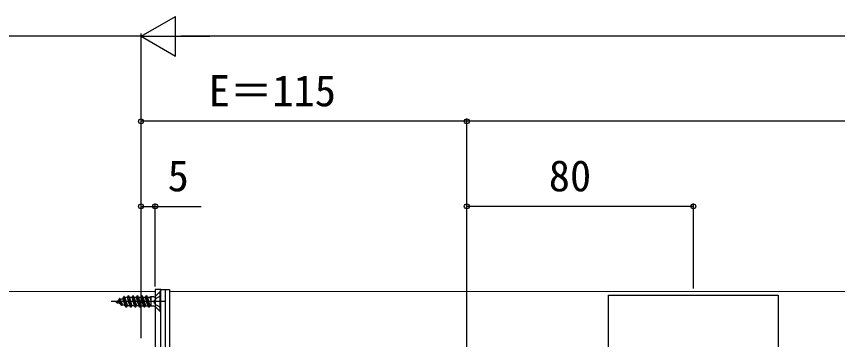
# Model space of a CAD drawing. Units: millimetres, scale not verified. Extents: x -875 to 875, y -1299 to 1293.
# Drawn here: x -209 to 80.9, y -783.4 to -669.4 of the extents above; entities that cross this region are included whole.
import ezdxf
from ezdxf.enums import TextEntityAlignment as Align

# ---------------------------------------------------------------- set-up
doc = ezdxf.new("R2010")
doc.units = ezdxf.units.MM
doc.header["$LTSCALE"] = 8
doc.layers.add('0-4_YKK_12', color=2, linetype='Continuous', lineweight=18)
doc.layers.add('0-5_YKK_13', color=4, linetype='Continuous')
doc.layers.add('0-7_YKK_D', color=6, linetype='Continuous')
doc.styles.add('ＭＳ ゴシック', font='')
doc.styles.get('ＭＳ ゴシック').set_extended_font_data('MS Gothic')

msp = doc.modelspace()

# ---------------------------------------------------------------- linework, layer by layer
at = {"layer": '0-4_YKK_12'}
for p, q in [((-160, -766.447), (-335, -766.447)), ((-160, -766.447), (-160, -966.447)), ((-155, -766.447), (-155, -966.447)), ((655, -766.447), (-155, -766.447))]:
    msp.add_line(p, q, dxfattribs=at)
at = {"layer": '0-5_YKK_13'}
for p, q in [((-169.738, -768.572), (-169.435, -768.047)), ((-169.435, -768.047), (-168.64, -772.047)), ((-169.335, -768.047), (-169.435, -768.047)), ((-169.032, -768.572), (-169.335, -768.047)), ((-168.54, -772.047), (-169.335, -768.047)), ((-168.148, -768.572), (-167.845, -768.047)), ((-167.745, -768.047), (-167.845, -768.047)), ((-167.05, -772.047), (-167.845, -768.047)), ((-167.442, -768.572), (-167.745, -768.047)), ((-167.745, -768.047), (-166.95, -772.047)), ((-166.558, -768.572), (-166.255, -768.047)), ((-166.155, -768.047), (-166.255, -768.047)), ((-165.46, -772.047), (-166.255, -768.047)), ((-165.852, -768.572), (-166.155, -768.047)), ((-166.155, -768.047), (-165.36, -772.047)), ((-164.968, -768.572), (-164.665, -768.047)), ((-163.87, -772.047), (-164.665, -768.047)), ((-164.565, -768.047), (-164.665, -768.047)), ((-164.262, -768.572), (-164.565, -768.047)), ((-164.565, -768.047), (-163.77, -772.047)), ((-163.378, -768.572), (-163.075, -768.047)), ((-162.28, -772.047), (-163.075, -768.047)), ((-162.975, -768.047), (-163.075, -768.047)), ((-162.672, -768.572), (-162.975, -768.047)), ((-162.975, -768.047), (-162.18, -772.047)), ((-161.788, -768.572), (-161.587, -768.224)), ((-161.587, -768.224), (-161.587, -771.682)), ((-158, -767.997), (-159.815, -768.902)), ((-158.5, -765.747), (-155, -765.747)), ((-158.25, -773.547), (-158.25, -766.547)), ((-158, -773.547), (-158, -766.547)), ((-156.5, -765.747), (-156.5, -967.147)), ((-155, -765.747), (-155, -967.147)), ((-156.5, -770.047), (-175.495, -770.047)), ((-174, -770.047), (-172.976, -769.623)), ((-174, -770.047), (-172.197, -770.794)), ((-173.41, -770.647), (-173.68, -770.179)), ((-173.31, -770.647), (-173.41, -770.647)), ((-173.31, -770.647), (-173.164, -770.393)), ((-172.976, -769.623), (-172.615, -768.997)), ((-172.197, -770.794), (-172.976, -769.623)), ((-172.515, -768.997), (-172.615, -768.997)), ((-172.312, -769.348), (-172.515, -768.997)), ((-171.72, -771.447), (-172.515, -768.997)), ((-172.312, -769.348), (-171.418, -768.977)), ((-171.508, -771.079), (-172.312, -769.348)), ((-171.82, -771.447), (-172.197, -770.794)), ((-171.72, -771.447), (-171.508, -771.079)), ((-171.508, -771.079), (-170.563, -771.471)), ((-171.418, -768.977), (-171.025, -768.297)), ((-170.563, -771.471), (-171.418, -768.977)), ((-170.23, -772.047), (-171.025, -768.297)), ((-170.925, -768.297), (-171.025, -768.297)), ((-170.13, -772.047), (-170.925, -768.297)), ((-170.703, -768.681), (-170.925, -768.297)), ((-170.703, -768.681), (-170.439, -768.572)), ((-170.703, -768.681), (-169.827, -771.522)), ((-169.738, -768.572), (-170.439, -768.572)), ((-168.943, -771.522), (-169.738, -768.572)), ((-169.032, -768.572), (-168.237, -771.522)), ((-168.148, -768.572), (-169.032, -768.572)), ((-167.353, -771.522), (-168.148, -768.572)), ((-167.442, -768.572), (-166.647, -771.522)), ((-166.558, -768.572), (-167.442, -768.572)), ((-165.763, -771.522), (-166.558, -768.572)), ((-164.968, -768.572), (-165.852, -768.572)), ((-165.852, -768.572), (-165.057, -771.522)), ((-164.173, -771.522), (-164.968, -768.572)), ((-164.262, -768.572), (-163.467, -771.522)), ((-163.378, -768.572), (-164.262, -768.572)), ((-162.583, -771.522), (-163.378, -768.572)), ((-162.672, -768.572), (-161.877, -771.522)), ((-161.788, -768.572), (-162.672, -768.572)), ((-161.587, -769.316), (-161.788, -768.572)), ((-160.446, -768.412), (-161.587, -768.412)), ((-159.815, -768.902), (-160.424, -770.047)), ((-160, -768.297), (-160, -771.797)), ((-170.23, -772.047), (-170.563, -771.471)), ((-170.13, -772.047), (-170.23, -772.047)), ((-170.13, -772.047), (-169.827, -771.522)), ((-168.943, -771.522), (-169.827, -771.522)), ((-168.64, -772.047), (-168.943, -771.522)), ((-168.54, -772.047), (-168.64, -772.047)), ((-168.54, -772.047), (-168.237, -771.522)), ((-167.353, -771.522), (-168.237, -771.522)), ((-167.05, -772.047), (-167.353, -771.522)), ((-166.95, -772.047), (-167.05, -772.047)), ((-166.95, -772.047), (-166.647, -771.522)), ((-165.763, -771.522), (-166.647, -771.522)), ((-165.46, -772.047), (-165.763, -771.522)), ((-165.36, -772.047), (-165.46, -772.047)), ((-165.36, -772.047), (-165.057, -771.522)), ((-165.057, -771.522), (-164.173, -771.522)), ((-163.87, -772.047), (-164.173, -771.522)), ((-163.77, -772.047), (-163.87, -772.047)), ((-163.77, -772.047), (-163.467, -771.522)), ((-163.467, -771.522), (-162.583, -771.522)), ((-162.28, -772.047), (-162.583, -771.522)), ((-162.18, -772.047), (-162.28, -772.047)), ((-162.18, -772.047), (-161.877, -771.522)), ((-161.877, -771.522), (-161.587, -771.522)), ((-160.446, -771.682), (-161.587, -771.682)), ((-158.25, -773.547), (-159.881, -771.916)), ((-158, -773.547), (-158.25, -773.547))]:
    msp.add_line(p, q, dxfattribs=at)
for points in [[(-160, -967.147), (-158, -967.147), (-158, -765.747), (-160, -765.747)], [(60, -767.747), (60, -965.147), (0, -965.147), (0, -767.747)]]:
    msp.add_lwpolyline(points, close=True, dxfattribs=at)
for points in [[(-158, -766.547), (-158.25, -766.547), (-159.881, -768.177)], [(-171.72, -771.447), (-171.82, -771.447), (-172.615, -768.997)], [(-158, -772.097), (-159.815, -771.192), (-160.424, -770.047)]]:
    msp.add_lwpolyline(points, dxfattribs=at)
for centre, start, end in [((-160.446, -767.612), 270, 315), ((-160.446, -772.482), 45, 90)]:
    msp.add_arc(centre, 0.8, start, end, dxfattribs=at)
at = {"layer": '0-7_YKK_D'}
for p, q in [((-165, -676.447), (-152.876, -669.447)), ((-152.876, -683.447), (-152.876, -669.447)), ((-165, -782.947), (-165, -675.447)), ((-165, -782.947), (-165, -675.447)), ((-165, -676.447), (-280, -676.447)), ((-165, -676.447), (-152.876, -683.447)), ((-165, -676.447), (-140.751, -676.447)), ((651, -676.447), (-151, -676.447)), ((-165, -782.947), (-165, -705.447)), ((-50, -706.447), (-165, -706.447)), ((-50, -812.947), (-50, -705.447)), ((-50, -812.947), (-50, -705.447)), ((250, -706.447), (-50, -706.447)), ((-165, -782.947), (-165, -735.447)), ((-160, -764.747), (-160, -735.447)), ((-50, -812.947), (-50, -735.447)), ((30, -765.447), (30, -735.447)), ((30, -736.447), (-50, -736.447))]:
    msp.add_line(p, q, dxfattribs=at)
msp.add_lwpolyline([(-165, -736.447), (-160, -736.447), (-143.807, -736.447)], dxfattribs=at)
for centre in [(-165, -706.447), (-50, -706.447), (-50, -706.447), (-165, -736.447), (-160, -736.447), (-50, -736.447), (30, -736.447)]:
    msp.add_circle(centre, 0.875, dxfattribs=at)

# ---------------------------------------------------------------- texts
at = {"layer": '0-7_YKK_D', "style": 'ＭＳ ゴシック'}
for s, p in [('E＝115', (-141.122, -704.447)), ('5', (-155.608, -734.447)), ('80', (-21.037, -734.447))]:
    msp.add_text(s, height=11, dxfattribs=at).set_placement(p, align=Align.BOTTOM_LEFT)

doc.saveas('drawing.dxf')
